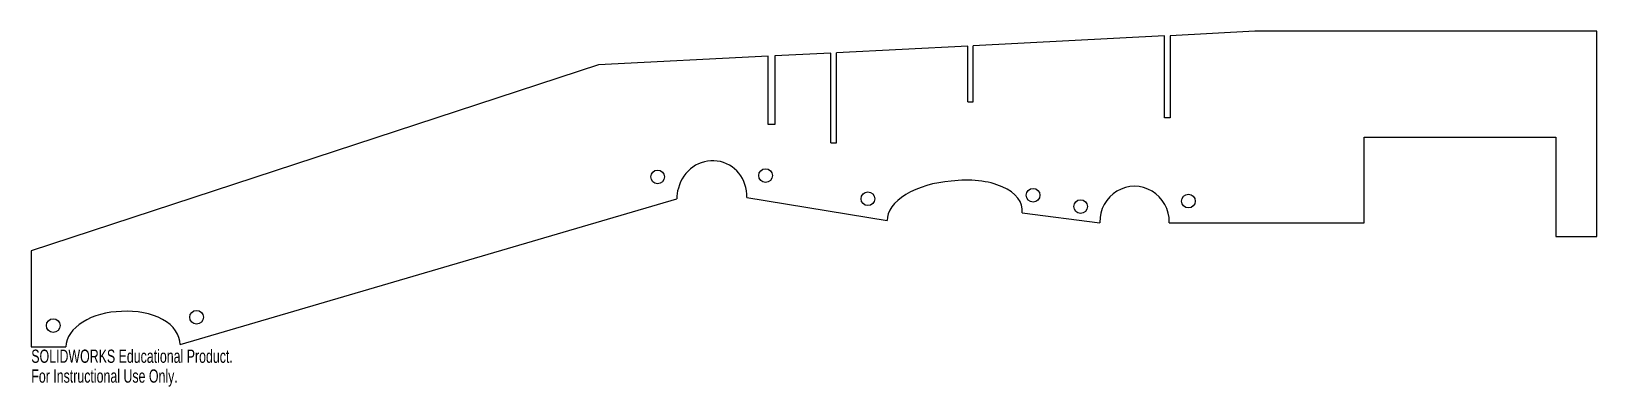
# Model space of a CAD drawing. Header units: millimetres. Extents: x -592 to -20, y 176 to 306.
import ezdxf

# ---------------------------------------------------------------- set-up
doc = ezdxf.new("R2010")
doc.units = ezdxf.units.MM
doc.styles.add('SLDTEXTSTYLE0', font='TXT', dxfattribs={"width": 0.7})

msp = doc.modelspace()

# ---------------------------------------------------------------- linework, layer by layer
at = {"color": 7, "linetype": 'Continuous', "lineweight": 25}
for p, q in [((-178, 304.06), (-248, 300.49)), ((-178, 274.16), (-178, 304.06)), ((-145, 305.75), (-176, 304.16)), ((-176, 304.16), (-176, 274.16)), ((-20, 305.75), (-145, 305.75)), ((-20, 230.75), (-20, 305.75)), ((-300, 297.83), (-320.48, 296.79)), ((-300, 265), (-300, 297.83)), ((-250, 300.39), (-298, 297.94)), ((-298, 265), (-298, 297.94)), ((-250, 280), (-250, 300.39)), ((-248, 280), (-248, 300.49)), ((-385, 293.49), (-592.4, 225.51)), ((-323, 296.66), (-385, 293.49)), ((-323, 271.66), (-323, 296.66)), ((-320.48, 296.79), (-320.48, 271.66)), ((-250, 280), (-248, 280)), ((-320.48, 271.66), (-323, 271.66)), ((-176, 274.16), (-178, 274.16)), ((-300, 265), (-298, 265)), ((-105, 235.75), (-105, 267.04)), ((-105, 267.04), (-35, 267.04)), ((-35, 267.04), (-35, 230.75)), ((-537.99, 191.3), (-356.37, 244.58)), ((-330.77, 245.04), (-279.47, 236.6)), ((-230.05, 239.47), (-201.7, 235.75)), ((-176.3, 235.75), (-105, 235.75)), ((-35, 230.75), (-20, 230.75)), ((-592.4, 225.51), (-592.4, 190.51)), ((-592.4, 190.51), (-579.76, 190.51))]:
    msp.add_line(p, q, dxfattribs=at)
for centre in [(-363.37, 252.58), (-323.9, 253.06), (-286.47, 244.6), (-226.07, 245.87), (-169.3, 243.75), (-208.7, 241.75), (-584.4, 198.25), (-531.99, 201.3)]:
    msp.add_circle(centre, 2.5, dxfattribs=at)
for centre, major_axis, ratio, start_param, end_param in [((-343.49, 245.35), (-3.5, -12.69), 0.964578, 1.807521, 4.733162), ((-253.21, 238.54), (-23.17, -2.33), 0.54546, 3.031649, 4.778432), ((-343.64, 244.82), (-3.5, -12.69), 0.964578, 4.691616, 4.990946), ((-256.27, 238.23), (-23.17, -2.33), 0.54546, 4.646346, 6.228351), ((-189, 236.17), (0, -12.98), 0.978598, 1.554592, 4.728593), ((-189, 235.75), (0, -12.98), 0.978598, 4.696185, 4.712389), ((-189, 235.75), (0, -12.98), 0.978598, 1.570796, 1.587), ((-560.06, 190.67), (19.7, 0.9), 0.644086, 1.510527, 3.082685), ((-557.69, 190.77), (19.7, 0.9), 0.644086, 6.253731, 7.914251)]:
    msp.add_ellipse(centre, major_axis=major_axis, ratio=ratio, start_param=start_param, end_param=end_param, dxfattribs=at)

# ---------------------------------------------------------------- texts
at = {"color": 7, "linetype": 'Continuous', "char_height": 4.8336, "attachment_point": 1, "style": 'SLDTEXTSTYLE0'}
for s, insert in [('SOLIDWORKS Educational Product.', (-592.4, 189.49)), ('For Instructional Use Only.', (-592.4, 182.24))]:
    msp.add_mtext(s, dxfattribs=dict(at, insert=insert))

doc.saveas('drawing.dxf')
